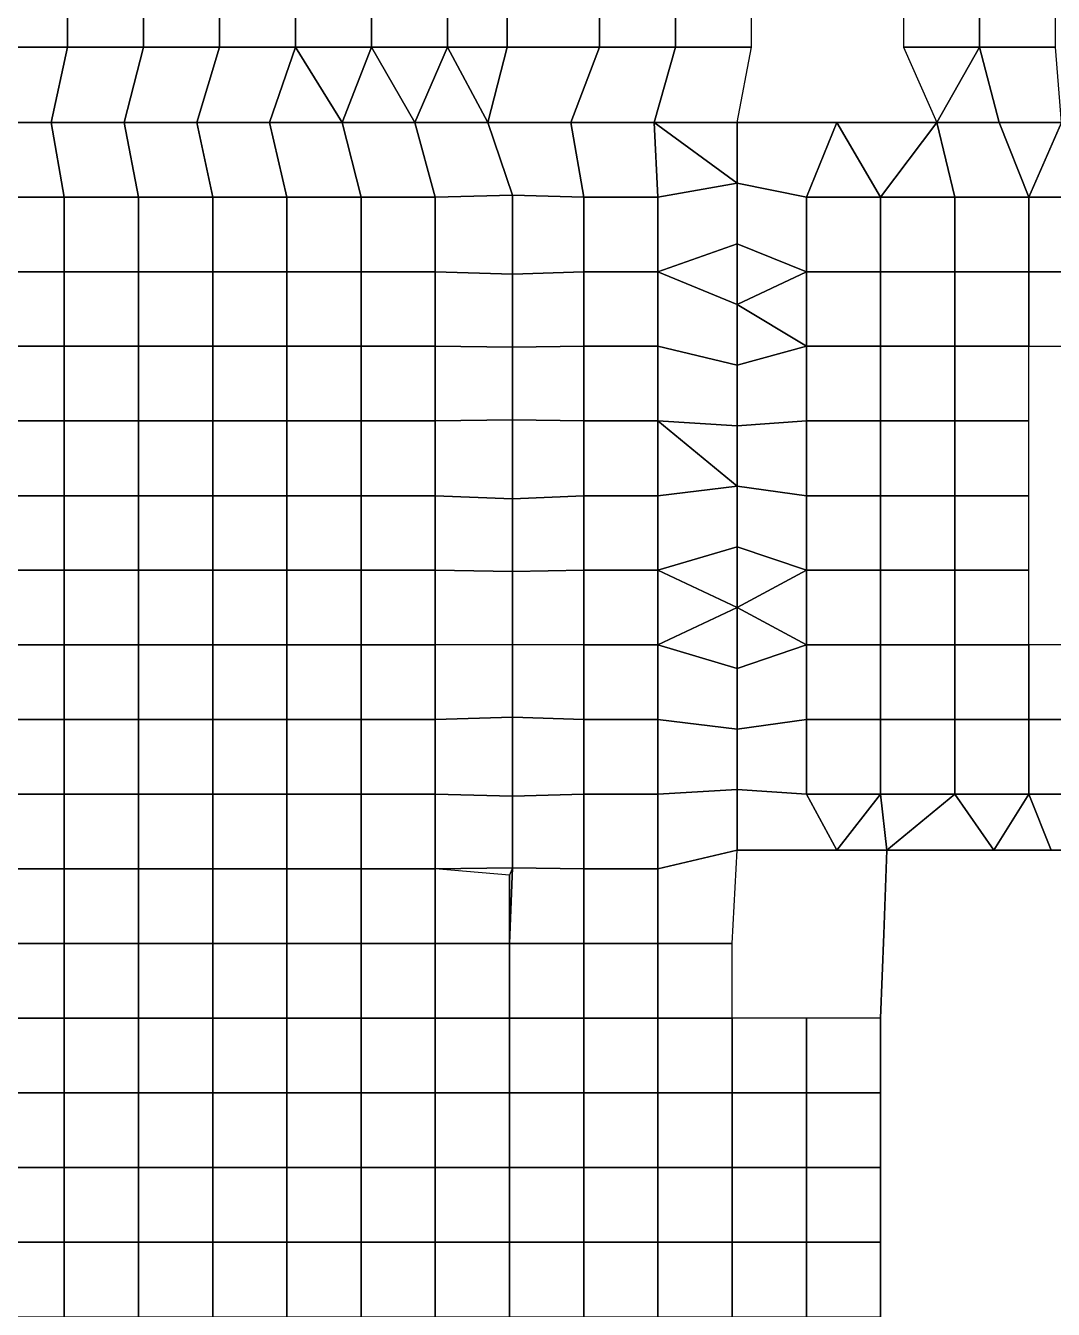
# Model space of a CAD drawing. Extents: x 0 to 37.4, y 0 to 43.4.
# Drawn here: x 24.62 to 32.86, y 11.43 to 21.71 of the extents above; entities that cross this region are included whole.
import ezdxf

# ---------------------------------------------------------------- set-up
doc = ezdxf.new("R2010")
doc.units = 0
doc.layers.get('0').update_dxf_attribs({"linetype": 'CONTINUOUS'})

msp = doc.modelspace()

# ---------------------------------------------------------------- linework, layer by layer
for p, q in [((28.324, 20.939, 3.45), (28.324, 20.939, 6.45)), ((28.324, 20.939, 6.45), (28.324, 20.939, 9.45))]:
    msp.add_line(p, q)
for points in [[(24.346, 21.542, 6.45), (24.955, 21.542, 6.45), (24.955, 22.144, 6.45), (24.346, 22.144, 6.45)], [(24.955, 21.542, 6.45), (25.565, 21.541, 6.45), (25.565, 22.144, 6.45), (24.955, 22.144, 6.45)], [(25.565, 21.541, 6.45), (26.174, 21.541, 6.45), (26.174, 22.144, 6.45), (25.565, 22.144, 6.45)], [(26.174, 21.541, 6.45), (26.784, 21.541, 6.45), (26.784, 22.144, 6.45), (26.174, 22.144, 6.45)], [(26.784, 21.541, 6.45), (27.393, 21.541, 6.45), (27.393, 22.144, 6.45), (26.784, 22.144, 6.45)], [(27.393, 21.541, 6.45), (28.002, 21.541, 6.45), (28.002, 22.144, 6.45), (27.393, 22.144, 6.45)], [(28.002, 21.541, 6.45), (28.481, 21.541, 6.45), (28.481, 22.143, 6.45), (28.002, 22.144, 6.45)], [(28.481, 22.143, 6.45), (28.481, 21.541, 6.45), (29.221, 21.541, 6.45), (29.221, 22.143, 6.45)], [(29.221, 21.541, 6.45), (29.831, 21.541, 6.45), (29.831, 22.143, 6.45), (29.221, 22.143, 6.45)], [(29.831, 21.541, 6.45), (30.44, 21.541, 6.45), (30.44, 22.143, 6.45), (29.831, 22.143, 6.45)], [(31.659, 21.541, 6.45), (32.268, 21.541, 6.45), (32.268, 22.143, 6.45), (31.659, 22.143, 6.45)], [(32.268, 21.541, 6.45), (32.877, 21.541, 6.45), (32.877, 22.143, 6.45), (32.268, 22.143, 6.45)], [(24.346, 21.542, 6.45), (24.241, 20.939, 6.45), (24.825, 20.939, 6.45), (24.955, 21.542, 6.45)], [(24.955, 21.542, 6.45), (24.825, 20.939, 6.45), (25.408, 20.939, 6.45), (25.565, 21.541, 6.45)], [(25.565, 21.541, 6.45), (25.408, 20.939, 6.45), (25.991, 20.939, 6.45), (26.174, 21.541, 6.45)], [(26.174, 21.541, 6.45), (25.991, 20.939, 6.45), (26.575, 20.939, 6.45), (26.784, 21.541, 6.45)], [(26.784, 21.541, 6.45), (26.575, 20.939, 6.45), (27.158, 20.939, 6.45)], [(26.784, 21.541, 6.45), (27.158, 20.939, 6.45), (27.393, 21.541, 6.45)], [(27.393, 21.541, 6.45), (27.158, 20.939, 6.45), (27.741, 20.939, 6.45)], [(27.393, 21.541, 6.45), (27.741, 20.939, 6.45), (28.002, 21.541, 6.45)], [(27.741, 20.939, 6.45), (28.324, 20.939, 6.45), (28.002, 21.541, 6.45)], [(28.002, 21.541, 6.45), (28.324, 20.939, 6.45), (28.481, 21.541, 6.45)], [(28.481, 21.541, 6.45), (28.324, 20.939, 6.45), (28.991, 20.939, 6.45), (29.221, 21.541, 6.45)], [(29.221, 21.541, 6.45), (28.991, 20.939, 6.45), (29.658, 20.939, 6.45), (29.831, 21.541, 6.45)], [(29.831, 21.541, 6.45), (29.658, 20.939, 6.45), (30.324, 20.939, 6.45), (30.44, 21.541, 6.45)], [(31.659, 21.541, 6.45), (31.924, 20.939, 6.45), (32.268, 21.541, 6.45)], [(32.268, 21.541, 6.45), (31.924, 20.939, 6.45), (32.424, 20.939, 6.45)], [(32.268, 21.541, 6.45), (32.424, 20.939, 6.45), (32.924, 20.939, 6.45), (32.877, 21.541, 6.45)], [(24.241, 20.939, 6.45), (24.334, 20.341, 6.45), (24.929, 20.341, 6.45), (24.825, 20.939, 6.45)], [(24.825, 20.939, 6.45), (24.929, 20.341, 6.45), (25.524, 20.341, 6.45), (25.408, 20.939, 6.45)], [(25.408, 20.939, 6.45), (25.524, 20.341, 6.45), (26.119, 20.341, 6.45), (25.991, 20.939, 6.45)], [(25.991, 20.939, 6.45), (26.119, 20.341, 6.45), (26.714, 20.341, 6.45), (26.575, 20.939, 6.45)], [(26.575, 20.939, 6.45), (26.714, 20.341, 6.45), (27.309, 20.341, 6.45), (27.158, 20.939, 6.45)], [(27.158, 20.939, 6.45), (27.309, 20.341, 6.45), (27.904, 20.341, 6.45), (27.741, 20.939, 6.45)], [(27.741, 20.939, 6.45), (27.904, 20.341, 6.45), (28.524, 20.356, 6.45), (28.324, 20.939, 6.45)], [(28.524, 20.356, 6.45), (29.094, 20.341, 6.45), (28.991, 20.939, 6.45), (28.324, 20.939, 6.45)], [(28.991, 20.939, 6.45), (29.094, 20.341, 6.45), (29.689, 20.341, 6.45), (29.658, 20.939, 6.45)], [(29.658, 20.939, 6.45), (29.689, 20.341, 6.45), (30.324, 20.453, 6.45)], [(29.658, 20.939, 6.45), (30.324, 20.453, 6.45), (30.324, 20.939, 6.45)], [(30.324, 20.939, 6.45), (30.324, 20.453, 6.45), (30.879, 20.341, 6.45), (31.124, 20.939, 6.45)], [(31.124, 20.939, 3.45), (30.324, 20.939, 3.45), (30.324, 20.939, 4.45), (31.124, 20.939, 4.45)], [(31.124, 20.939, 4.45), (30.324, 20.939, 4.45), (30.324, 20.939, 5.45), (31.124, 20.939, 5.45)], [(31.124, 20.939, 5.45), (30.324, 20.939, 5.45), (30.324, 20.939, 6.45), (31.124, 20.939, 6.45)], [(31.124, 20.939, 6.45), (30.324, 20.939, 6.45), (30.324, 20.939, 7.45), (31.124, 20.939, 7.45)], [(31.124, 20.939, 7.45), (30.324, 20.939, 7.45), (30.324, 20.939, 8.45), (31.124, 20.939, 8.45)], [(31.124, 20.939, 8.45), (30.324, 20.939, 8.45), (30.324, 20.939, 9.45), (31.124, 20.939, 9.45)], [(30.324, 20.453, 4.45), (30.324, 20.453, 3.45), (30.324, 20.939, 3.45), (30.324, 20.939, 4.45)], [(30.324, 20.453, 5.45), (30.324, 20.453, 4.45), (30.324, 20.939, 4.45), (30.324, 20.939, 5.45)], [(30.324, 20.453, 6.45), (30.324, 20.453, 5.45), (30.324, 20.939, 5.45), (30.324, 20.939, 6.45)], [(30.324, 20.453, 7.45), (30.324, 20.453, 6.45), (30.324, 20.939, 6.45), (30.324, 20.939, 7.45)], [(30.324, 20.453, 8.45), (30.324, 20.453, 7.45), (30.324, 20.939, 7.45), (30.324, 20.939, 8.45)], [(30.324, 20.453, 9.45), (30.324, 20.453, 8.45), (30.324, 20.939, 8.45), (30.324, 20.939, 9.45)], [(30.879, 20.341, 6.45), (31.474, 20.341, 6.45), (31.124, 20.939, 6.45)], [(31.124, 20.939, 6.45), (31.474, 20.341, 6.45), (31.924, 20.939, 6.45)], [(31.124, 20.939, 3.45), (31.124, 20.939, 4.45), (31.924, 20.939, 4.45), (31.924, 20.939, 3.45)], [(31.124, 20.939, 4.45), (31.124, 20.939, 5.45), (31.924, 20.939, 5.45), (31.924, 20.939, 4.45)], [(31.924, 20.939, 5.45), (31.124, 20.939, 5.45), (31.124, 20.939, 6.45), (31.924, 20.939, 6.45)], [(31.924, 20.939, 6.45), (31.124, 20.939, 6.45), (31.124, 20.939, 7.45), (31.924, 20.939, 7.45)], [(31.924, 20.939, 7.45), (31.124, 20.939, 7.45), (31.124, 20.939, 8.45), (31.924, 20.939, 8.45)], [(31.124, 20.939, 8.45), (31.124, 20.939, 9.45), (31.924, 20.939, 9.45), (31.924, 20.939, 8.45)], [(31.474, 20.341, 6.45), (32.069, 20.341, 6.45), (31.924, 20.939, 6.45)], [(31.924, 20.939, 6.45), (32.069, 20.341, 6.45), (32.664, 20.341, 6.45), (32.424, 20.939, 6.45)], [(31.924, 20.939, 3.45), (31.924, 20.939, 4.45), (32.424, 20.939, 4.45), (32.424, 20.939, 3.45)], [(31.924, 20.939, 4.45), (31.924, 20.939, 5.45), (32.424, 20.939, 5.45), (32.424, 20.939, 4.45)], [(31.924, 20.939, 5.45), (31.924, 20.939, 6.45), (32.424, 20.939, 6.45), (32.424, 20.939, 5.45)], [(32.424, 20.939, 6.45), (31.924, 20.939, 6.45), (31.924, 20.939, 7.45), (32.424, 20.939, 7.45)], [(32.424, 20.939, 7.45), (31.924, 20.939, 7.45), (31.924, 20.939, 8.45), (32.424, 20.939, 8.45)], [(32.424, 20.939, 8.45), (31.924, 20.939, 8.45), (31.924, 20.939, 9.45), (32.424, 20.939, 9.45)], [(32.424, 20.939, 6.45), (32.664, 20.341, 6.45), (32.924, 20.939, 6.45)], [(32.424, 20.939, 3.45), (32.424, 20.939, 4.45), (32.924, 20.939, 4.45), (32.924, 20.939, 3.45)], [(32.424, 20.939, 4.45), (32.424, 20.939, 5.45), (32.924, 20.939, 5.45), (32.924, 20.939, 4.45)], [(32.424, 20.939, 5.45), (32.424, 20.939, 6.45), (32.924, 20.939, 6.45), (32.924, 20.939, 5.45)], [(32.924, 20.939, 6.45), (32.424, 20.939, 6.45), (32.424, 20.939, 7.45), (32.924, 20.939, 7.45)], [(32.924, 20.939, 7.45), (32.424, 20.939, 7.45), (32.424, 20.939, 8.45), (32.924, 20.939, 8.45)], [(32.424, 20.939, 8.45), (32.424, 20.939, 9.45), (32.924, 20.939, 9.45), (32.924, 20.939, 8.45)], [(32.664, 20.341, 6.45), (33.259, 20.341, 6.45), (32.924, 20.939, 6.45)], [(29.689, 20.341, 6.45), (29.689, 19.743, 6.45), (30.324, 19.967, 6.45), (30.324, 20.453, 6.45)], [(30.324, 19.967, 6.45), (30.879, 19.743, 6.45), (30.879, 20.341, 6.45), (30.324, 20.453, 6.45)], [(30.324, 19.967, 4.45), (30.324, 19.967, 3.45), (30.324, 20.453, 3.45), (30.324, 20.453, 4.45)], [(30.324, 19.967, 5.45), (30.324, 19.967, 4.45), (30.324, 20.453, 4.45), (30.324, 20.453, 5.45)], [(30.324, 19.967, 6.45), (30.324, 19.967, 5.45), (30.324, 20.453, 5.45), (30.324, 20.453, 6.45)], [(30.324, 19.967, 7.45), (30.324, 19.967, 6.45), (30.324, 20.453, 6.45), (30.324, 20.453, 7.45)], [(30.324, 19.967, 8.45), (30.324, 19.967, 7.45), (30.324, 20.453, 7.45), (30.324, 20.453, 8.45)], [(30.324, 19.967, 9.45), (30.324, 19.967, 8.45), (30.324, 20.453, 8.45), (30.324, 20.453, 9.45)], [(24.334, 19.743, 6.45), (24.929, 19.743, 6.45), (24.929, 20.341, 6.45), (24.334, 20.341, 6.45)], [(24.929, 19.743, 6.45), (25.524, 19.743, 6.45), (25.524, 20.341, 6.45), (24.929, 20.341, 6.45)], [(25.524, 19.743, 6.45), (26.119, 19.743, 6.45), (26.119, 20.341, 6.45), (25.524, 20.341, 6.45)], [(26.119, 19.743, 6.45), (26.714, 19.743, 6.45), (26.714, 20.341, 6.45), (26.119, 20.341, 6.45)], [(26.714, 19.743, 6.45), (27.309, 19.743, 6.45), (27.309, 20.341, 6.45), (26.714, 20.341, 6.45)], [(27.309, 19.743, 6.45), (27.904, 19.743, 6.45), (27.904, 20.341, 6.45), (27.309, 20.341, 6.45)], [(27.904, 20.341, 6.45), (27.904, 19.743, 6.45), (28.524, 19.723, 6.45), (28.524, 20.356, 6.45)], [(28.524, 19.723, 6.45), (29.094, 19.743, 6.45), (29.094, 20.341, 6.45), (28.524, 20.356, 6.45)], [(29.094, 19.743, 6.45), (29.689, 19.743, 6.45), (29.689, 20.341, 6.45), (29.094, 20.341, 6.45)], [(30.879, 19.743, 6.45), (31.474, 19.743, 6.45), (31.474, 20.341, 6.45), (30.879, 20.341, 6.45)], [(31.474, 19.743, 6.45), (32.069, 19.743, 6.45), (32.069, 20.341, 6.45), (31.474, 20.341, 6.45)], [(32.069, 19.743, 6.45), (32.664, 19.743, 6.45), (32.664, 20.341, 6.45), (32.069, 20.341, 6.45)], [(32.664, 19.743, 6.45), (33.259, 19.743, 6.45), (33.259, 20.341, 6.45), (32.664, 20.341, 6.45)], [(29.689, 19.743, 6.45), (30.324, 19.481, 6.45), (30.324, 19.967, 6.45)], [(30.324, 19.967, 6.45), (30.324, 19.481, 6.45), (30.879, 19.743, 6.45)], [(30.324, 19.481, 4.45), (30.324, 19.481, 3.45), (30.324, 19.967, 3.45), (30.324, 19.967, 4.45)], [(30.324, 19.481, 5.45), (30.324, 19.481, 4.45), (30.324, 19.967, 4.45), (30.324, 19.967, 5.45)], [(30.324, 19.481, 6.45), (30.324, 19.481, 5.45), (30.324, 19.967, 5.45), (30.324, 19.967, 6.45)], [(30.324, 19.481, 7.45), (30.324, 19.481, 6.45), (30.324, 19.967, 6.45), (30.324, 19.967, 7.45)], [(30.324, 19.481, 8.45), (30.324, 19.481, 7.45), (30.324, 19.967, 7.45), (30.324, 19.967, 8.45)], [(30.324, 19.481, 9.45), (30.324, 19.481, 8.45), (30.324, 19.967, 8.45), (30.324, 19.967, 9.45)], [(24.334, 19.145, 6.45), (24.929, 19.145, 6.45), (24.929, 19.743, 6.45), (24.334, 19.743, 6.45)], [(24.929, 19.145, 6.45), (25.524, 19.145, 6.45), (25.524, 19.743, 6.45), (24.929, 19.743, 6.45)], [(25.524, 19.145, 6.45), (26.119, 19.145, 6.45), (26.119, 19.743, 6.45), (25.524, 19.743, 6.45)], [(26.119, 19.145, 6.45), (26.714, 19.145, 6.45), (26.714, 19.743, 6.45), (26.119, 19.743, 6.45)], [(26.714, 19.145, 6.45), (27.309, 19.145, 6.45), (27.309, 19.743, 6.45), (26.714, 19.743, 6.45)], [(27.309, 19.145, 6.45), (27.904, 19.145, 6.45), (27.904, 19.743, 6.45), (27.309, 19.743, 6.45)], [(27.904, 19.145, 6.45), (28.524, 19.139, 6.45), (28.524, 19.723, 6.45), (27.904, 19.743, 6.45)], [(28.524, 19.139, 6.45), (29.094, 19.145, 6.45), (29.094, 19.743, 6.45), (28.524, 19.723, 6.45)], [(29.094, 19.145, 6.45), (29.689, 19.145, 6.45), (29.689, 19.743, 6.45), (29.094, 19.743, 6.45)], [(29.689, 19.145, 6.45), (30.324, 18.995, 6.45), (30.324, 19.481, 6.45), (29.689, 19.743, 6.45)], [(30.324, 19.481, 6.45), (30.879, 19.145, 6.45), (30.879, 19.743, 6.45)], [(30.879, 19.145, 6.45), (31.474, 19.145, 6.45), (31.474, 19.743, 6.45), (30.879, 19.743, 6.45)], [(31.474, 19.145, 6.45), (32.069, 19.145, 6.45), (32.069, 19.743, 6.45), (31.474, 19.743, 6.45)], [(32.069, 19.145, 6.45), (32.664, 19.145, 6.45), (32.664, 19.743, 6.45), (32.069, 19.743, 6.45)], [(32.664, 19.145, 6.45), (33.259, 19.145, 6.45), (33.259, 19.743, 6.45), (32.664, 19.743, 6.45)], [(30.324, 19.481, 6.45), (30.324, 18.995, 6.45), (30.879, 19.145, 6.45)], [(30.324, 18.995, 4.45), (30.324, 18.995, 3.45), (30.324, 19.481, 3.45), (30.324, 19.481, 4.45)], [(30.324, 18.995, 5.45), (30.324, 18.995, 4.45), (30.324, 19.481, 4.45), (30.324, 19.481, 5.45)], [(30.324, 18.995, 6.45), (30.324, 18.995, 5.45), (30.324, 19.481, 5.45), (30.324, 19.481, 6.45)], [(30.324, 18.995, 7.45), (30.324, 18.995, 6.45), (30.324, 19.481, 6.45), (30.324, 19.481, 7.45)], [(30.324, 18.995, 8.45), (30.324, 18.995, 7.45), (30.324, 19.481, 7.45), (30.324, 19.481, 8.45)], [(30.324, 18.995, 9.45), (30.324, 18.995, 8.45), (30.324, 19.481, 8.45), (30.324, 19.481, 9.45)], [(24.334, 18.547, 6.45), (24.929, 18.547, 6.45), (24.929, 19.145, 6.45), (24.334, 19.145, 6.45)], [(24.929, 18.547, 6.45), (25.524, 18.547, 6.45), (25.524, 19.145, 6.45), (24.929, 19.145, 6.45)], [(25.524, 18.547, 6.45), (26.119, 18.547, 6.45), (26.119, 19.145, 6.45), (25.524, 19.145, 6.45)], [(26.119, 18.547, 6.45), (26.714, 18.547, 6.45), (26.714, 19.145, 6.45), (26.119, 19.145, 6.45)], [(26.714, 18.547, 6.45), (27.309, 18.547, 6.45), (27.309, 19.145, 6.45), (26.714, 19.145, 6.45)], [(27.309, 18.547, 6.45), (27.904, 18.547, 6.45), (27.904, 19.145, 6.45), (27.309, 19.145, 6.45)], [(27.904, 18.547, 6.45), (28.524, 18.556, 6.45), (28.524, 19.139, 6.45), (27.904, 19.145, 6.45)], [(28.524, 18.556, 6.45), (29.094, 18.547, 6.45), (29.094, 19.145, 6.45), (28.524, 19.139, 6.45)], [(29.094, 18.547, 6.45), (29.689, 18.547, 6.45), (29.689, 19.145, 6.45), (29.094, 19.145, 6.45)], [(29.689, 18.547, 6.45), (30.324, 18.509, 6.45), (30.324, 18.995, 6.45), (29.689, 19.145, 6.45)], [(30.324, 18.509, 6.45), (30.879, 18.547, 6.45), (30.879, 19.145, 6.45), (30.324, 18.995, 6.45)], [(30.879, 18.547, 6.45), (31.474, 18.547, 6.45), (31.474, 19.145, 6.45), (30.879, 19.145, 6.45)], [(31.474, 18.547, 6.45), (32.069, 18.547, 6.45), (32.069, 19.145, 6.45), (31.474, 19.145, 6.45)], [(32.069, 18.547, 6.45), (32.664, 18.547, 6.45), (32.664, 19.145, 6.45), (32.069, 19.145, 6.45)], [(30.324, 18.509, 4.45), (30.324, 18.509, 3.45), (30.324, 18.995, 3.45), (30.324, 18.995, 4.45)], [(30.324, 18.509, 5.45), (30.324, 18.509, 4.45), (30.324, 18.995, 4.45), (30.324, 18.995, 5.45)], [(30.324, 18.509, 6.45), (30.324, 18.509, 5.45), (30.324, 18.995, 5.45), (30.324, 18.995, 6.45)], [(30.324, 18.509, 7.45), (30.324, 18.509, 6.45), (30.324, 18.995, 6.45), (30.324, 18.995, 7.45)], [(30.324, 18.509, 8.45), (30.324, 18.509, 7.45), (30.324, 18.995, 7.45), (30.324, 18.995, 8.45)], [(30.324, 18.509, 9.45), (30.324, 18.509, 8.45), (30.324, 18.995, 8.45), (30.324, 18.995, 9.45)], [(24.334, 17.948, 6.45), (24.929, 17.948, 6.45), (24.929, 18.547, 6.45), (24.334, 18.547, 6.45)], [(24.929, 17.948, 6.45), (25.524, 17.948, 6.45), (25.524, 18.547, 6.45), (24.929, 18.547, 6.45)], [(25.524, 17.948, 6.45), (26.119, 17.948, 6.45), (26.119, 18.547, 6.45), (25.524, 18.547, 6.45)], [(26.119, 17.948, 6.45), (26.714, 17.948, 6.45), (26.714, 18.547, 6.45), (26.119, 18.547, 6.45)], [(26.714, 17.948, 6.45), (27.309, 17.948, 6.45), (27.309, 18.547, 6.45), (26.714, 18.547, 6.45)], [(27.309, 17.948, 6.45), (27.904, 17.948, 6.45), (27.904, 18.547, 6.45), (27.309, 18.547, 6.45)], [(27.904, 17.948, 6.45), (28.524, 17.923, 6.45), (28.524, 18.556, 6.45), (27.904, 18.547, 6.45)], [(28.524, 17.923, 6.45), (29.094, 17.948, 6.45), (29.094, 18.547, 6.45), (28.524, 18.556, 6.45)], [(29.094, 17.948, 6.45), (29.689, 17.948, 6.45), (29.689, 18.547, 6.45), (29.094, 18.547, 6.45)], [(29.689, 17.948, 6.45), (30.324, 18.023, 6.45), (29.689, 18.547, 6.45)], [(29.689, 18.547, 6.45), (30.324, 18.023, 6.45), (30.324, 18.509, 6.45)], [(30.324, 18.023, 6.45), (30.879, 17.948, 6.45), (30.879, 18.547, 6.45), (30.324, 18.509, 6.45)], [(30.879, 17.948, 6.45), (31.474, 17.948, 6.45), (31.474, 18.547, 6.45), (30.879, 18.547, 6.45)], [(31.474, 17.948, 6.45), (32.069, 17.948, 6.45), (32.069, 18.547, 6.45), (31.474, 18.547, 6.45)], [(32.069, 17.948, 6.45), (32.664, 17.948, 6.45), (32.664, 18.547, 6.45), (32.069, 18.547, 6.45)], [(30.324, 18.023, 4.45), (30.324, 18.023, 3.45), (30.324, 18.509, 3.45), (30.324, 18.509, 4.45)], [(30.324, 18.023, 5.45), (30.324, 18.023, 4.45), (30.324, 18.509, 4.45), (30.324, 18.509, 5.45)], [(30.324, 18.023, 6.45), (30.324, 18.023, 5.45), (30.324, 18.509, 5.45), (30.324, 18.509, 6.45)], [(30.324, 18.023, 7.45), (30.324, 18.023, 6.45), (30.324, 18.509, 6.45), (30.324, 18.509, 7.45)], [(30.324, 18.023, 8.45), (30.324, 18.023, 7.45), (30.324, 18.509, 7.45), (30.324, 18.509, 8.45)], [(30.324, 18.023, 9.45), (30.324, 18.023, 8.45), (30.324, 18.509, 8.45), (30.324, 18.509, 9.45)], [(29.689, 17.948, 6.45), (29.689, 17.35, 6.45), (30.324, 17.537, 6.45), (30.324, 18.023, 6.45)], [(30.324, 17.537, 6.45), (30.879, 17.35, 6.45), (30.879, 17.948, 6.45), (30.324, 18.023, 6.45)], [(30.324, 17.537, 4.45), (30.324, 17.537, 3.45), (30.324, 18.023, 3.45), (30.324, 18.023, 4.45)], [(30.324, 17.537, 5.45), (30.324, 17.537, 4.45), (30.324, 18.023, 4.45), (30.324, 18.023, 5.45)], [(30.324, 17.537, 6.45), (30.324, 17.537, 5.45), (30.324, 18.023, 5.45), (30.324, 18.023, 6.45)], [(30.324, 17.537, 7.45), (30.324, 17.537, 6.45), (30.324, 18.023, 6.45), (30.324, 18.023, 7.45)], [(30.324, 17.537, 8.45), (30.324, 17.537, 7.45), (30.324, 18.023, 7.45), (30.324, 18.023, 8.45)], [(30.324, 17.537, 9.45), (30.324, 17.537, 8.45), (30.324, 18.023, 8.45), (30.324, 18.023, 9.45)], [(24.334, 17.35, 6.45), (24.929, 17.35, 6.45), (24.929, 17.948, 6.45), (24.334, 17.948, 6.45)], [(24.929, 17.35, 6.45), (25.524, 17.35, 6.45), (25.524, 17.948, 6.45), (24.929, 17.948, 6.45)], [(25.524, 17.35, 6.45), (26.119, 17.35, 6.45), (26.119, 17.948, 6.45), (25.524, 17.948, 6.45)], [(26.119, 17.35, 6.45), (26.714, 17.35, 6.45), (26.714, 17.948, 6.45), (26.119, 17.948, 6.45)], [(26.714, 17.35, 6.45), (27.309, 17.35, 6.45), (27.309, 17.948, 6.45), (26.714, 17.948, 6.45)], [(27.309, 17.35, 6.45), (27.904, 17.35, 6.45), (27.904, 17.948, 6.45), (27.309, 17.948, 6.45)], [(27.904, 17.35, 6.45), (28.524, 17.339, 6.45), (28.524, 17.923, 6.45), (27.904, 17.948, 6.45)], [(28.524, 17.339, 6.45), (29.094, 17.35, 6.45), (29.094, 17.948, 6.45), (28.524, 17.923, 6.45)], [(29.094, 17.35, 6.45), (29.689, 17.35, 6.45), (29.689, 17.948, 6.45), (29.094, 17.948, 6.45)], [(30.879, 17.35, 6.45), (31.474, 17.35, 6.45), (31.474, 17.948, 6.45), (30.879, 17.948, 6.45)], [(31.474, 17.35, 6.45), (32.069, 17.35, 6.45), (32.069, 17.948, 6.45), (31.474, 17.948, 6.45)], [(32.069, 17.35, 6.45), (32.664, 17.35, 6.45), (32.664, 17.948, 6.45), (32.069, 17.948, 6.45)], [(29.689, 17.35, 6.45), (30.324, 17.051, 6.45), (30.324, 17.537, 6.45)], [(30.324, 17.051, 6.45), (30.879, 17.35, 6.45), (30.324, 17.537, 6.45)], [(30.324, 17.051, 4.45), (30.324, 17.051, 3.45), (30.324, 17.537, 3.45), (30.324, 17.537, 4.45)], [(30.324, 17.051, 5.45), (30.324, 17.051, 4.45), (30.324, 17.537, 4.45), (30.324, 17.537, 5.45)], [(30.324, 17.051, 6.45), (30.324, 17.051, 5.45), (30.324, 17.537, 5.45), (30.324, 17.537, 6.45)], [(30.324, 17.051, 7.45), (30.324, 17.051, 6.45), (30.324, 17.537, 6.45), (30.324, 17.537, 7.45)], [(30.324, 17.051, 8.45), (30.324, 17.051, 7.45), (30.324, 17.537, 7.45), (30.324, 17.537, 8.45)], [(30.324, 17.051, 9.45), (30.324, 17.051, 8.45), (30.324, 17.537, 8.45), (30.324, 17.537, 9.45)], [(24.334, 16.752, 6.45), (24.929, 16.752, 6.45), (24.929, 17.35, 6.45), (24.334, 17.35, 6.45)], [(24.929, 16.752, 6.45), (25.524, 16.752, 6.45), (25.524, 17.35, 6.45), (24.929, 17.35, 6.45)], [(25.524, 16.752, 6.45), (26.119, 16.752, 6.45), (26.119, 17.35, 6.45), (25.524, 17.35, 6.45)], [(26.119, 16.752, 6.45), (26.714, 16.752, 6.45), (26.714, 17.35, 6.45), (26.119, 17.35, 6.45)], [(26.714, 16.752, 6.45), (27.309, 16.752, 6.45), (27.309, 17.35, 6.45), (26.714, 17.35, 6.45)], [(27.309, 16.752, 6.45), (27.904, 16.752, 6.45), (27.904, 17.35, 6.45), (27.309, 17.35, 6.45)], [(27.904, 17.35, 6.45), (27.904, 16.752, 6.45), (28.524, 16.756, 6.45), (28.524, 17.339, 6.45)], [(28.524, 16.756, 6.45), (29.094, 16.752, 6.45), (29.094, 17.35, 6.45), (28.524, 17.339, 6.45)], [(29.094, 16.752, 6.45), (29.689, 16.752, 6.45), (29.689, 17.35, 6.45), (29.094, 17.35, 6.45)], [(29.689, 16.752, 6.45), (30.324, 17.051, 6.45), (29.689, 17.35, 6.45)], [(30.324, 17.051, 6.45), (30.879, 16.752, 6.45), (30.879, 17.35, 6.45)], [(30.879, 16.752, 6.45), (31.474, 16.752, 6.45), (31.474, 17.35, 6.45), (30.879, 17.35, 6.45)], [(31.474, 16.752, 6.45), (32.069, 16.752, 6.45), (32.069, 17.35, 6.45), (31.474, 17.35, 6.45)], [(32.069, 16.752, 6.45), (32.664, 16.752, 6.45), (32.664, 17.35, 6.45), (32.069, 17.35, 6.45)], [(29.689, 16.752, 6.45), (30.324, 16.564, 6.45), (30.324, 17.051, 6.45)], [(30.324, 16.564, 6.45), (30.879, 16.752, 6.45), (30.324, 17.051, 6.45)], [(30.324, 16.564, 4.45), (30.324, 16.564, 3.45), (30.324, 17.051, 3.45), (30.324, 17.051, 4.45)], [(30.324, 16.564, 5.45), (30.324, 16.564, 4.45), (30.324, 17.051, 4.45), (30.324, 17.051, 5.45)], [(30.324, 16.564, 6.45), (30.324, 16.564, 5.45), (30.324, 17.051, 5.45), (30.324, 17.051, 6.45)], [(30.324, 16.564, 6.45), (30.324, 17.051, 6.45), (30.324, 17.051, 7.45), (30.324, 16.564, 7.45)], [(30.324, 16.564, 7.45), (30.324, 17.051, 7.45), (30.324, 17.051, 8.45), (30.324, 16.564, 8.45)], [(30.324, 16.564, 9.45), (30.324, 16.564, 8.45), (30.324, 17.051, 8.45), (30.324, 17.051, 9.45)], [(24.334, 16.153, 6.45), (24.929, 16.153, 6.45), (24.929, 16.752, 6.45), (24.334, 16.752, 6.45)], [(24.929, 16.153, 6.45), (25.524, 16.154, 6.45), (25.524, 16.752, 6.45), (24.929, 16.752, 6.45)], [(25.524, 16.154, 6.45), (26.119, 16.154, 6.45), (26.119, 16.752, 6.45), (25.524, 16.752, 6.45)], [(26.119, 16.154, 6.45), (26.714, 16.154, 6.45), (26.714, 16.752, 6.45), (26.119, 16.752, 6.45)], [(26.714, 16.154, 6.45), (27.309, 16.154, 6.45), (27.309, 16.752, 6.45), (26.714, 16.752, 6.45)], [(27.309, 16.154, 6.45), (27.904, 16.154, 6.45), (27.904, 16.752, 6.45), (27.309, 16.752, 6.45)], [(27.904, 16.154, 6.45), (28.524, 16.173, 6.45), (28.524, 16.756, 6.45), (27.904, 16.752, 6.45)], [(28.524, 16.173, 6.45), (29.094, 16.154, 6.45), (29.094, 16.752, 6.45), (28.524, 16.756, 6.45)], [(29.094, 16.154, 6.45), (29.689, 16.154, 6.45), (29.689, 16.752, 6.45), (29.094, 16.752, 6.45)], [(29.689, 16.154, 6.45), (30.324, 16.078, 6.45), (30.324, 16.564, 6.45), (29.689, 16.752, 6.45)], [(30.324, 16.564, 6.45), (30.324, 16.078, 6.45), (30.879, 16.154, 6.45), (30.879, 16.752, 6.45)], [(30.879, 16.154, 6.45), (31.474, 16.154, 6.45), (31.474, 16.752, 6.45), (30.879, 16.752, 6.45)], [(31.474, 16.154, 6.45), (32.069, 16.154, 6.45), (32.069, 16.752, 6.45), (31.474, 16.752, 6.45)], [(32.069, 16.154, 6.45), (32.664, 16.154, 6.45), (32.664, 16.752, 6.45), (32.069, 16.752, 6.45)], [(32.664, 16.154, 6.45), (33.259, 16.154, 6.45), (33.259, 16.752, 6.45), (32.664, 16.752, 6.45)], [(30.324, 16.078, 4.45), (30.324, 16.078, 3.45), (30.324, 16.564, 3.45), (30.324, 16.564, 4.45)], [(30.324, 16.078, 5.45), (30.324, 16.078, 4.45), (30.324, 16.564, 4.45), (30.324, 16.564, 5.45)], [(30.324, 16.078, 6.45), (30.324, 16.078, 5.45), (30.324, 16.564, 5.45), (30.324, 16.564, 6.45)], [(30.324, 16.078, 6.45), (30.324, 16.564, 6.45), (30.324, 16.564, 7.45), (30.324, 16.078, 7.45)], [(30.324, 16.078, 7.45), (30.324, 16.564, 7.45), (30.324, 16.564, 8.45), (30.324, 16.078, 8.45)], [(30.324, 16.078, 8.45), (30.324, 16.564, 8.45), (30.324, 16.564, 9.45), (30.324, 16.078, 9.45)], [(24.334, 15.555, 6.45), (24.929, 15.555, 6.45), (24.929, 16.153, 6.45), (24.334, 16.153, 6.45)], [(24.929, 15.555, 6.45), (25.524, 15.555, 6.45), (25.524, 16.154, 6.45), (24.929, 16.153, 6.45)], [(25.524, 15.555, 6.45), (26.119, 15.555, 6.45), (26.119, 16.154, 6.45), (25.524, 16.154, 6.45)], [(26.119, 15.555, 6.45), (26.714, 15.555, 6.45), (26.714, 16.154, 6.45), (26.119, 16.154, 6.45)], [(26.714, 15.555, 6.45), (27.309, 15.555, 6.45), (27.309, 16.154, 6.45), (26.714, 16.154, 6.45)], [(27.309, 15.555, 6.45), (27.904, 15.555, 6.45), (27.904, 16.154, 6.45), (27.309, 16.154, 6.45)], [(27.904, 15.555, 6.45), (28.524, 15.54, 6.45), (28.524, 16.173, 6.45), (27.904, 16.154, 6.45)], [(28.524, 15.54, 6.45), (29.094, 15.555, 6.45), (29.094, 16.154, 6.45), (28.524, 16.173, 6.45)], [(29.094, 15.555, 6.45), (29.689, 15.555, 6.45), (29.689, 16.154, 6.45), (29.094, 16.154, 6.45)], [(29.689, 16.154, 6.45), (29.689, 15.555, 6.45), (30.324, 15.592, 6.45), (30.324, 16.078, 6.45)], [(30.324, 15.592, 6.45), (30.879, 15.555, 6.45), (30.879, 16.154, 6.45), (30.324, 16.078, 6.45)], [(30.879, 15.555, 6.45), (31.474, 15.555, 6.45), (31.474, 16.154, 6.45), (30.879, 16.154, 6.45)], [(31.474, 15.555, 6.45), (32.069, 15.555, 6.45), (32.069, 16.154, 6.45), (31.474, 16.154, 6.45)], [(32.069, 15.555, 6.45), (32.664, 15.555, 6.45), (32.664, 16.154, 6.45), (32.069, 16.154, 6.45)], [(32.664, 15.555, 6.45), (33.259, 15.555, 6.45), (33.259, 16.154, 6.45), (32.664, 16.154, 6.45)], [(30.324, 15.592, 4.45), (30.324, 15.592, 3.45), (30.324, 16.078, 3.45), (30.324, 16.078, 4.45)], [(30.324, 15.592, 5.45), (30.324, 15.592, 4.45), (30.324, 16.078, 4.45), (30.324, 16.078, 5.45)], [(30.324, 15.592, 5.45), (30.324, 16.078, 5.45), (30.324, 16.078, 6.45), (30.324, 15.592, 6.45)], [(30.324, 15.592, 6.45), (30.324, 16.078, 6.45), (30.324, 16.078, 7.45), (30.324, 15.592, 7.45)], [(30.324, 15.592, 7.45), (30.324, 16.078, 7.45), (30.324, 16.078, 8.45), (30.324, 15.592, 8.45)], [(30.324, 15.592, 9.45), (30.324, 15.592, 8.45), (30.324, 16.078, 8.45), (30.324, 16.078, 9.45)], [(24.334, 14.957, 6.45), (24.929, 14.957, 6.45), (24.929, 15.555, 6.45), (24.334, 15.555, 6.45)], [(24.929, 14.957, 6.45), (25.524, 14.957, 6.45), (25.524, 15.555, 6.45), (24.929, 15.555, 6.45)], [(25.524, 14.957, 6.45), (26.119, 14.957, 6.45), (26.119, 15.555, 6.45), (25.524, 15.555, 6.45)], [(26.119, 14.957, 6.45), (26.714, 14.957, 6.45), (26.714, 15.555, 6.45), (26.119, 15.555, 6.45)], [(26.714, 14.957, 6.45), (27.309, 14.957, 6.45), (27.309, 15.555, 6.45), (26.714, 15.555, 6.45)], [(27.309, 14.957, 6.45), (27.904, 14.957, 6.45), (27.904, 15.555, 6.45), (27.309, 15.555, 6.45)], [(27.904, 15.555, 6.45), (27.904, 14.957, 6.45), (28.524, 14.966, 6.45), (28.524, 15.54, 6.45)], [(28.524, 14.966, 6.45), (29.094, 14.957, 6.45), (29.094, 15.555, 6.45), (28.524, 15.54, 6.45)], [(29.094, 14.957, 6.45), (29.689, 14.957, 6.45), (29.689, 15.555, 6.45), (29.094, 15.555, 6.45)], [(29.689, 15.555, 6.45), (29.689, 14.957, 6.45), (30.324, 15.106, 6.45), (30.324, 15.592, 6.45)], [(30.324, 15.592, 6.45), (30.324, 15.106, 6.45), (31.124, 15.106, 6.45), (30.879, 15.555, 6.45)], [(30.324, 15.106, 3.45), (30.324, 15.592, 3.45), (30.324, 15.592, 4.45), (30.324, 15.106, 4.45)], [(30.324, 15.106, 4.45), (30.324, 15.592, 4.45), (30.324, 15.592, 5.45), (30.324, 15.106, 5.45)], [(30.324, 15.106, 5.45), (30.324, 15.592, 5.45), (30.324, 15.592, 6.45), (30.324, 15.106, 6.45)], [(30.324, 15.106, 6.45), (30.324, 15.592, 6.45), (30.324, 15.592, 7.45), (30.324, 15.106, 7.45)], [(30.324, 15.106, 7.45), (30.324, 15.592, 7.45), (30.324, 15.592, 8.45), (30.324, 15.106, 8.45)], [(30.324, 15.106, 8.45), (30.324, 15.592, 8.45), (30.324, 15.592, 9.45), (30.324, 15.106, 9.45)], [(30.879, 15.555, 6.45), (31.124, 15.106, 6.45), (31.474, 15.555, 6.45)], [(31.474, 15.555, 6.45), (31.124, 15.106, 6.45), (31.524, 15.106, 6.45)], [(31.474, 15.555, 6.45), (31.524, 15.106, 6.45), (32.069, 15.555, 6.45)], [(31.524, 15.106, 6.45), (32.383, 15.106, 6.45), (32.069, 15.555, 6.45)], [(32.069, 15.555, 6.45), (32.383, 15.106, 6.45), (32.664, 15.555, 6.45)], [(32.383, 15.106, 6.45), (32.841, 15.106, 6.45), (32.664, 15.555, 6.45)], [(32.664, 15.555, 6.45), (32.841, 15.106, 6.45), (33.299, 15.106, 6.45), (33.259, 15.555, 6.45)], [(29.689, 14.359, 6.45), (30.284, 14.359, 6.45), (30.324, 15.106, 6.45), (29.689, 14.957, 6.45)], [(30.324, 15.106, 3.45), (29.689, 14.957, 3), (29.689, 14.957, 4)], [(30.324, 15.106, 3.45), (29.689, 14.957, 4), (30.324, 15.106, 4.45)], [(30.324, 15.106, 4.45), (29.689, 14.957, 4), (29.689, 14.957, 5)], [(30.324, 15.106, 4.45), (29.689, 14.957, 5), (30.324, 15.106, 5.45)], [(30.324, 15.106, 5.45), (29.689, 14.957, 5), (29.689, 14.957, 6)], [(30.324, 15.106, 5.45), (29.689, 14.957, 6), (30.324, 15.106, 6.45)], [(30.324, 15.106, 6.45), (29.689, 14.957, 6), (29.689, 14.957, 6.45)], [(31.124, 15.106, 3.45), (30.324, 15.106, 3.45), (30.324, 15.106, 4.45), (31.124, 15.106, 4.45)], [(31.124, 15.106, 4.45), (30.324, 15.106, 4.45), (30.324, 15.106, 5.45), (31.124, 15.106, 5.45)], [(31.124, 15.106, 5.45), (30.324, 15.106, 5.45), (30.324, 15.106, 6.45), (31.124, 15.106, 6.45)], [(31.124, 15.106, 6.45), (30.324, 15.106, 6.45), (30.324, 15.106, 7.45), (31.124, 15.106, 7.45)], [(31.124, 15.106, 7.45), (30.324, 15.106, 7.45), (30.324, 15.106, 8.45), (31.124, 15.106, 8.45)], [(31.124, 15.106, 8.45), (30.324, 15.106, 8.45), (30.324, 15.106, 9.45), (31.124, 15.106, 9.45)], [(31.124, 15.106, 3.45), (31.124, 15.106, 4.45), (31.524, 15.106, 4.45), (31.524, 15.106, 3.45)], [(31.124, 15.106, 4.45), (31.124, 15.106, 5.45), (31.524, 15.106, 5.45), (31.524, 15.106, 4.45)], [(31.524, 15.106, 5.45), (31.124, 15.106, 5.45), (31.124, 15.106, 6.45), (31.524, 15.106, 6.45)], [(31.524, 15.106, 6.45), (31.124, 15.106, 6.45), (31.124, 15.106, 7.45), (31.524, 15.106, 7.45)], [(31.524, 15.106, 7.45), (31.124, 15.106, 7.45), (31.124, 15.106, 8.45), (31.524, 15.106, 8.45)], [(31.124, 15.106, 8.45), (31.124, 15.106, 9.45), (31.524, 15.106, 9.45), (31.524, 15.106, 8.45)], [(31.524, 15.106, 6.45), (31.499, 14.433, 6.45), (31.499, 14.433, 7.45), (31.524, 15.106, 7.45)], [(31.524, 15.106, 7.45), (31.499, 14.433, 7.45), (31.499, 14.433, 8.45), (31.524, 15.106, 8.45)], [(31.524, 15.106, 8.45), (31.499, 14.433, 8.45), (31.499, 14.433, 9.45), (31.524, 15.106, 9.45)], [(31.524, 15.106, 3.45), (31.524, 15.106, 4.45), (32.383, 15.106, 4.45), (32.383, 15.106, 3.45)], [(31.524, 15.106, 4.45), (31.524, 15.106, 5.45), (32.383, 15.106, 5.45), (32.383, 15.106, 4.45)], [(31.524, 15.106, 5.45), (31.524, 15.106, 6.45), (32.383, 15.106, 6.45), (32.383, 15.106, 5.45)], [(32.383, 15.106, 6.45), (31.524, 15.106, 6.45), (31.524, 15.106, 7.45), (32.383, 15.106, 7.45)], [(32.383, 15.106, 7.45), (31.524, 15.106, 7.45), (31.524, 15.106, 8.45), (32.383, 15.106, 8.45)], [(32.383, 15.106, 8.45), (31.524, 15.106, 8.45), (31.524, 15.106, 9.45), (32.383, 15.106, 9.45)], [(32.383, 15.106, 3.45), (32.383, 15.106, 4.45), (32.841, 15.106, 4.45), (32.841, 15.106, 3.45)], [(32.383, 15.106, 4.45), (32.383, 15.106, 5.45), (32.841, 15.106, 5.45), (32.841, 15.106, 4.45)], [(32.383, 15.106, 5.45), (32.383, 15.106, 6.45), (32.841, 15.106, 6.45), (32.841, 15.106, 5.45)], [(32.841, 15.106, 6.45), (32.383, 15.106, 6.45), (32.383, 15.106, 7.45), (32.841, 15.106, 7.45)], [(32.841, 15.106, 7.45), (32.383, 15.106, 7.45), (32.383, 15.106, 8.45), (32.841, 15.106, 8.45)], [(32.383, 15.106, 8.45), (32.383, 15.106, 9.45), (32.841, 15.106, 9.45), (32.841, 15.106, 8.45)], [(32.841, 15.106, 3.45), (32.841, 15.106, 4.45), (33.299, 15.106, 4.45), (33.299, 15.106, 3.45)], [(32.841, 15.106, 4.45), (32.841, 15.106, 5.45), (33.299, 15.106, 5.45), (33.299, 15.106, 4.45)], [(32.841, 15.106, 5.45), (32.841, 15.106, 6.45), (33.299, 15.106, 6.45), (33.299, 15.106, 5.45)], [(32.841, 15.106, 6.45), (32.841, 15.106, 7.45), (33.299, 15.106, 7.45), (33.299, 15.106, 6.45)], [(32.841, 15.106, 7.45), (32.841, 15.106, 8.45), (33.299, 15.106, 8.45), (33.299, 15.106, 7.45)], [(32.841, 15.106, 8.45), (32.841, 15.106, 9.45), (33.299, 15.106, 9.45), (33.299, 15.106, 8.45)], [(24.334, 14.359, 6), (24.929, 14.359, 6), (24.929, 14.957, 6), (24.334, 14.957, 6)], [(24.334, 14.957, 3), (24.334, 14.957, 4), (24.929, 14.957, 4), (24.929, 14.957, 3)], [(24.334, 14.957, 4), (24.334, 14.957, 5), (24.929, 14.957, 5), (24.929, 14.957, 4)], [(24.929, 14.957, 5), (24.334, 14.957, 5), (24.334, 14.957, 6), (24.929, 14.957, 6)], [(24.334, 14.957, 6), (24.334, 14.957, 6.45), (24.929, 14.957, 6.45), (24.929, 14.957, 6)], [(24.929, 14.359, 6), (25.524, 14.359, 6), (25.524, 14.957, 6), (24.929, 14.957, 6)], [(24.929, 14.957, 3), (24.929, 14.957, 4), (25.524, 14.957, 4), (25.524, 14.957, 3)], [(24.929, 14.957, 4), (24.929, 14.957, 5), (25.524, 14.957, 5), (25.524, 14.957, 4)], [(25.524, 14.957, 5), (24.929, 14.957, 5), (24.929, 14.957, 6), (25.524, 14.957, 6)], [(24.929, 14.957, 6), (24.929, 14.957, 6.45), (25.524, 14.957, 6.45), (25.524, 14.957, 6)], [(25.524, 14.359, 6), (26.119, 14.359, 6), (26.119, 14.957, 6), (25.524, 14.957, 6)], [(25.524, 14.957, 3), (25.524, 14.957, 4), (26.119, 14.957, 4), (26.119, 14.957, 3)], [(25.524, 14.957, 4), (25.524, 14.957, 5), (26.119, 14.957, 5), (26.119, 14.957, 4)], [(26.119, 14.957, 5), (25.524, 14.957, 5), (25.524, 14.957, 6), (26.119, 14.957, 6)], [(25.524, 14.957, 6), (25.524, 14.957, 6.45), (26.119, 14.957, 6.45), (26.119, 14.957, 6)], [(26.119, 14.359, 6), (26.714, 14.359, 6), (26.714, 14.957, 6), (26.119, 14.957, 6)], [(26.119, 14.957, 3), (26.119, 14.957, 4), (26.714, 14.957, 4), (26.714, 14.957, 3)], [(26.119, 14.957, 4), (26.119, 14.957, 5), (26.714, 14.957, 5), (26.714, 14.957, 4)], [(26.714, 14.957, 5), (26.119, 14.957, 5), (26.119, 14.957, 6), (26.714, 14.957, 6)], [(26.119, 14.957, 6), (26.119, 14.957, 6.45), (26.714, 14.957, 6.45), (26.714, 14.957, 6)], [(26.714, 14.359, 6), (27.309, 14.359, 6), (27.309, 14.957, 6), (26.714, 14.957, 6)], [(26.714, 14.957, 3), (26.714, 14.957, 4), (27.309, 14.957, 4), (27.309, 14.957, 3)], [(26.714, 14.957, 4), (26.714, 14.957, 5), (27.309, 14.957, 5), (27.309, 14.957, 4)], [(27.309, 14.957, 5), (26.714, 14.957, 5), (26.714, 14.957, 6), (27.309, 14.957, 6)], [(26.714, 14.957, 6), (26.714, 14.957, 6.45), (27.309, 14.957, 6.45), (27.309, 14.957, 6)], [(27.309, 14.359, 6), (27.904, 14.359, 6), (27.904, 14.957, 6), (27.309, 14.957, 6)], [(27.309, 14.957, 3), (27.309, 14.957, 4), (27.904, 14.957, 4), (27.904, 14.957, 3)], [(27.309, 14.957, 4), (27.309, 14.957, 5), (27.904, 14.957, 5), (27.904, 14.957, 4)], [(27.309, 14.957, 5), (27.309, 14.957, 6), (27.904, 14.957, 6), (27.904, 14.957, 5)], [(27.309, 14.957, 6), (27.309, 14.957, 6.45), (27.904, 14.957, 6.45), (27.904, 14.957, 6)], [(28.524, 14.966, 3), (27.904, 14.957, 3), (27.904, 14.957, 4), (28.524, 14.966, 4)], [(28.524, 14.966, 4), (27.904, 14.957, 4), (27.904, 14.957, 5), (28.524, 14.966, 5)], [(28.524, 14.966, 5), (27.904, 14.957, 5), (27.904, 14.957, 6), (28.524, 14.966, 6)], [(28.524, 14.966, 6), (27.904, 14.957, 6), (27.904, 14.957, 6.45), (28.524, 14.966, 6.45)], [(27.904, 14.359, 6), (28.499, 14.359, 6), (28.499, 14.907, 6), (27.904, 14.957, 6)], [(28.499, 14.359, 6.45), (29.094, 14.359, 6.45), (29.094, 14.957, 6.45), (28.524, 14.966, 6.45)], [(28.499, 14.907, 6), (28.499, 14.359, 6.45), (28.524, 14.966, 6.45)], [(29.094, 14.957, 3), (28.524, 14.966, 3), (28.524, 14.966, 4), (29.094, 14.957, 4)], [(29.094, 14.957, 4), (28.524, 14.966, 4), (28.524, 14.966, 5), (29.094, 14.957, 5)], [(29.094, 14.957, 5), (28.524, 14.966, 5), (28.524, 14.966, 6), (29.094, 14.957, 6)], [(29.094, 14.957, 6), (28.524, 14.966, 6), (28.524, 14.966, 6.45), (29.094, 14.957, 6.45)], [(29.094, 14.359, 6.45), (29.689, 14.359, 6.45), (29.689, 14.957, 6.45), (29.094, 14.957, 6.45)], [(29.689, 14.957, 3), (29.094, 14.957, 3), (29.094, 14.957, 4), (29.689, 14.957, 4)], [(29.689, 14.957, 4), (29.094, 14.957, 4), (29.094, 14.957, 5), (29.689, 14.957, 5)], [(29.689, 14.957, 5), (29.094, 14.957, 5), (29.094, 14.957, 6), (29.689, 14.957, 6)], [(29.689, 14.957, 6), (29.094, 14.957, 6), (29.094, 14.957, 6.45), (29.689, 14.957, 6.45)], [(28.499, 14.359, 6), (28.499, 14.907, 6), (28.499, 14.359, 6.45)], [(31.499, 14.433, 6.45), (31.474, 13.76, 6.45), (31.474, 13.76, 7.45), (31.499, 14.433, 7.45)], [(31.499, 14.433, 7.45), (31.474, 13.76, 7.45), (31.474, 13.76, 8.45), (31.499, 14.433, 8.45)], [(31.499, 14.433, 8.45), (31.474, 13.76, 8.45), (31.474, 13.76, 9.45), (31.499, 14.433, 9.45)], [(24.334, 13.76, 6), (24.929, 13.76, 6), (24.929, 14.359, 6), (24.334, 14.359, 6)], [(24.929, 13.76, 6), (25.524, 13.76, 6), (25.524, 14.359, 6), (24.929, 14.359, 6)], [(25.524, 13.76, 6), (26.119, 13.76, 6), (26.119, 14.359, 6), (25.524, 14.359, 6)], [(26.119, 13.76, 6), (26.714, 13.76, 6), (26.714, 14.359, 6), (26.119, 14.359, 6)], [(26.714, 13.76, 6), (27.309, 13.76, 6), (27.309, 14.359, 6), (26.714, 14.359, 6)], [(27.309, 13.76, 6), (27.904, 13.76, 6), (27.904, 14.359, 6), (27.309, 14.359, 6)], [(27.904, 13.76, 6), (28.499, 13.76, 6), (28.499, 14.359, 6), (27.904, 14.359, 6)], [(28.499, 13.76, 6.45), (29.094, 13.76, 6.45), (29.094, 14.359, 6.45), (28.499, 14.359, 6.45)], [(28.499, 14.359, 6), (28.499, 14.359, 6.45), (28.499, 13.76, 6.45), (28.499, 13.76, 6)], [(29.094, 13.76, 6.45), (29.689, 13.76, 6.45), (29.689, 14.359, 6.45), (29.094, 14.359, 6.45)], [(29.689, 13.76, 6.45), (30.284, 13.76, 6.45), (30.284, 14.359, 6.45), (29.689, 14.359, 6.45)], [(24.334, 13.162, 6), (24.929, 13.162, 6), (24.929, 13.76, 6), (24.334, 13.76, 6)], [(24.929, 13.162, 6), (25.524, 13.162, 6), (25.524, 13.76, 6), (24.929, 13.76, 6)], [(25.524, 13.162, 6), (26.119, 13.162, 6), (26.119, 13.76, 6), (25.524, 13.76, 6)], [(26.119, 13.162, 6), (26.714, 13.162, 6), (26.714, 13.76, 6), (26.119, 13.76, 6)], [(26.714, 13.162, 6), (27.309, 13.162, 6), (27.309, 13.76, 6), (26.714, 13.76, 6)], [(27.309, 13.162, 6), (27.904, 13.162, 6), (27.904, 13.76, 6), (27.309, 13.76, 6)], [(27.904, 13.162, 6), (28.499, 13.162, 6), (28.499, 13.76, 6), (27.904, 13.76, 6)], [(28.499, 13.76, 6.45), (28.499, 13.162, 6.45), (29.094, 13.162, 6.45), (29.094, 13.76, 6.45)], [(28.499, 13.76, 6), (28.499, 13.76, 6.45), (28.499, 13.162, 6.45), (28.499, 13.162, 6)], [(29.094, 13.162, 6.45), (29.689, 13.162, 6.45), (29.689, 13.76, 6.45), (29.094, 13.76, 6.45)], [(29.689, 13.162, 6.45), (30.284, 13.162, 6.45), (30.284, 13.76, 6.45), (29.689, 13.76, 6.45)], [(30.284, 13.162, 6.45), (30.879, 13.162, 6.45), (30.879, 13.76, 6.45), (30.284, 13.76, 6.45)], [(30.879, 13.162, 6.45), (31.474, 13.162, 6.45), (31.474, 13.76, 6.45), (30.879, 13.76, 6.45)], [(31.474, 13.162, 7.45), (31.474, 13.162, 6.45), (31.474, 13.76, 6.45), (31.474, 13.76, 7.45)], [(31.474, 13.162, 8.45), (31.474, 13.162, 7.45), (31.474, 13.76, 7.45), (31.474, 13.76, 8.45)], [(31.474, 13.162, 9.45), (31.474, 13.162, 8.45), (31.474, 13.76, 8.45), (31.474, 13.76, 9.45)], [(24.334, 12.564, 6), (24.929, 12.564, 6), (24.929, 13.162, 6), (24.334, 13.162, 6)], [(24.929, 12.564, 6), (25.524, 12.564, 6), (25.524, 13.162, 6), (24.929, 13.162, 6)], [(25.524, 12.564, 6), (26.119, 12.564, 6), (26.119, 13.162, 6), (25.524, 13.162, 6)], [(26.119, 12.564, 6), (26.714, 12.564, 6), (26.714, 13.162, 6), (26.119, 13.162, 6)], [(26.714, 12.564, 6), (27.309, 12.564, 6), (27.309, 13.162, 6), (26.714, 13.162, 6)], [(27.309, 12.564, 6), (27.904, 12.564, 6), (27.904, 13.162, 6), (27.309, 13.162, 6)], [(27.904, 12.564, 6), (28.499, 12.564, 6), (28.499, 13.162, 6), (27.904, 13.162, 6)], [(28.499, 13.162, 6.45), (28.499, 12.564, 6.45), (29.094, 12.564, 6.45), (29.094, 13.162, 6.45)], [(28.499, 13.162, 6), (28.499, 13.162, 6.45), (28.499, 12.564, 6.45), (28.499, 12.564, 6)], [(29.094, 12.564, 6.45), (29.689, 12.564, 6.45), (29.689, 13.162, 6.45), (29.094, 13.162, 6.45)], [(29.689, 12.564, 6.45), (30.284, 12.564, 6.45), (30.284, 13.162, 6.45), (29.689, 13.162, 6.45)], [(30.284, 12.564, 6.45), (30.879, 12.564, 6.45), (30.879, 13.162, 6.45), (30.284, 13.162, 6.45)], [(30.879, 12.564, 6.45), (31.474, 12.564, 6.45), (31.474, 13.162, 6.45), (30.879, 13.162, 6.45)], [(31.474, 12.564, 7.45), (31.474, 12.564, 6.45), (31.474, 13.162, 6.45), (31.474, 13.162, 7.45)], [(31.474, 12.564, 8.45), (31.474, 12.564, 7.45), (31.474, 13.162, 7.45), (31.474, 13.162, 8.45)], [(31.474, 12.564, 9.45), (31.474, 12.564, 8.45), (31.474, 13.162, 8.45), (31.474, 13.162, 9.45)], [(24.334, 11.966, 6), (24.929, 11.966, 6), (24.929, 12.564, 6), (24.334, 12.564, 6)], [(24.929, 11.966, 6), (25.524, 11.966, 6), (25.524, 12.564, 6), (24.929, 12.564, 6)], [(25.524, 11.966, 6), (26.119, 11.966, 6), (26.119, 12.564, 6), (25.524, 12.564, 6)], [(26.119, 11.966, 6), (26.714, 11.966, 6), (26.714, 12.564, 6), (26.119, 12.564, 6)], [(26.714, 11.966, 6), (27.309, 11.966, 6), (27.309, 12.564, 6), (26.714, 12.564, 6)], [(27.309, 11.966, 6), (27.904, 11.966, 6), (27.904, 12.564, 6), (27.309, 12.564, 6)], [(27.904, 11.966, 6), (28.499, 11.966, 6), (28.499, 12.564, 6), (27.904, 12.564, 6)], [(28.499, 12.564, 6.45), (28.499, 11.966, 6.45), (29.094, 11.966, 6.45), (29.094, 12.564, 6.45)], [(28.499, 12.564, 6), (28.499, 12.564, 6.45), (28.499, 11.966, 6.45), (28.499, 11.966, 6)], [(29.094, 11.966, 6.45), (29.689, 11.966, 6.45), (29.689, 12.564, 6.45), (29.094, 12.564, 6.45)], [(29.689, 11.966, 6.45), (30.284, 11.966, 6.45), (30.284, 12.564, 6.45), (29.689, 12.564, 6.45)], [(30.284, 11.966, 6.45), (30.879, 11.966, 6.45), (30.879, 12.564, 6.45), (30.284, 12.564, 6.45)], [(30.879, 11.966, 6.45), (31.474, 11.966, 6.45), (31.474, 12.564, 6.45), (30.879, 12.564, 6.45)], [(31.474, 11.966, 6.45), (31.474, 12.564, 6.45), (31.474, 12.564, 7.45), (31.474, 11.966, 7.45)], [(31.474, 11.966, 7.45), (31.474, 12.564, 7.45), (31.474, 12.564, 8.45), (31.474, 11.966, 8.45)], [(31.474, 11.966, 8.45), (31.474, 12.564, 8.45), (31.474, 12.564, 9.45), (31.474, 11.966, 9.45)], [(24.334, 11.367, 6), (24.929, 11.367, 6), (24.929, 11.966, 6), (24.334, 11.966, 6)], [(24.929, 11.367, 6), (25.524, 11.367, 6), (25.524, 11.966, 6), (24.929, 11.966, 6)], [(25.524, 11.367, 6), (26.119, 11.367, 6), (26.119, 11.966, 6), (25.524, 11.966, 6)], [(26.119, 11.367, 6), (26.714, 11.367, 6), (26.714, 11.966, 6), (26.119, 11.966, 6)], [(26.714, 11.367, 6), (27.309, 11.367, 6), (27.309, 11.966, 6), (26.714, 11.966, 6)], [(27.309, 11.367, 6), (27.904, 11.367, 6), (27.904, 11.966, 6), (27.309, 11.966, 6)], [(27.904, 11.367, 6), (28.499, 11.367, 6), (28.499, 11.966, 6), (27.904, 11.966, 6)], [(28.499, 11.966, 6.45), (28.499, 11.367, 6.45), (29.094, 11.367, 6.45), (29.094, 11.966, 6.45)], [(28.499, 11.966, 6), (28.499, 11.966, 6.45), (28.499, 11.367, 6.45), (28.499, 11.367, 6)], [(29.094, 11.367, 6.45), (29.689, 11.367, 6.45), (29.689, 11.966, 6.45), (29.094, 11.966, 6.45)], [(29.689, 11.367, 6.45), (30.284, 11.367, 6.45), (30.284, 11.966, 6.45), (29.689, 11.966, 6.45)], [(30.284, 11.367, 6.45), (30.879, 11.367, 6.45), (30.879, 11.966, 6.45), (30.284, 11.966, 6.45)], [(30.879, 11.367, 6.45), (31.474, 11.367, 6.45), (31.474, 11.966, 6.45), (30.879, 11.966, 6.45)], [(31.474, 11.367, 7.45), (31.474, 11.367, 6.45), (31.474, 11.966, 6.45), (31.474, 11.966, 7.45)], [(31.474, 11.367, 7.45), (31.474, 11.966, 7.45), (31.474, 11.966, 8.45), (31.474, 11.367, 8.45)], [(31.474, 11.367, 9.45), (31.474, 11.367, 8.45), (31.474, 11.966, 8.45), (31.474, 11.966, 9.45)]]:
    msp.add_3dface(points)

doc.saveas('drawing.dxf')
